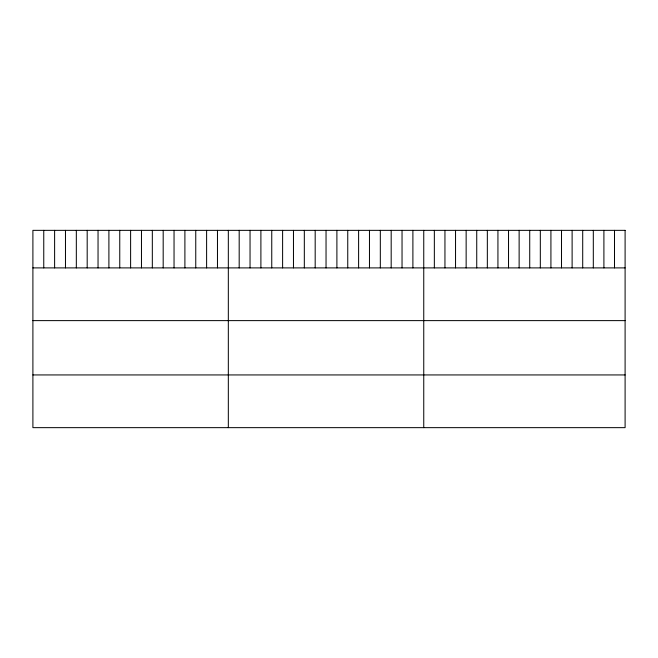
<?xml version="1.0" encoding="UTF-8"?>
<svg xmlns="http://www.w3.org/2000/svg" width="658" height="658" viewBox="0 0 658 658"><rect width="100%" height="100%" fill="white"/><g stroke="black" fill="none" stroke-linecap="round" stroke-linejoin="round"><path stroke-width="0.99" d="M32.9 267.896L625.1 267.896M32.9 320.619L625.1 320.619M32.9 374.937L625.1 374.937M614.506 230.349L614.506 267.896M603.904 230.349L603.904 267.896M593.31 230.349L593.31 267.896M582.708 230.349L582.708 267.896M572.115 230.349L572.115 267.896M561.513 230.349L561.513 267.896M550.919 230.349L550.919 267.896M540.325 230.349L540.325 267.896M529.723 230.349L529.723 267.896M519.129 230.349L519.129 267.896M508.527 230.349L508.527 267.896M497.933 230.349L497.933 267.896M487.339 230.349L487.339 267.896M476.737 230.349L476.737 267.896M466.144 230.349L466.144 267.896M455.542 230.349L455.542 267.896M444.948 230.349L444.948 267.896M434.346 230.349L434.346 267.896M423.752 230.349L423.752 427.651M412.895 230.349L412.895 267.896M402.038 230.349L402.038 267.896M391.181 230.349L391.181 267.896M380.324 230.349L380.324 267.896M369.467 230.349L369.467 267.896M358.61 230.349L358.61 267.896M347.753 230.349L347.753 267.896M336.896 230.349L336.896 267.896M326.039 230.349L326.039 267.896M315.182 230.349L315.182 267.896M304.325 230.349L304.325 267.896M293.468 230.349L293.468 267.896M282.611 230.349L282.611 267.896M271.754 230.349L271.754 267.896M260.897 230.349L260.897 267.896M250.04 230.349L250.04 267.896M239.183 230.349L239.183 267.896M228.326 230.349L228.326 427.651M217.469 230.349L217.469 267.896M206.612 230.349L206.612 267.896M195.755 230.349L195.755 267.896M184.898 230.349L184.898 267.896M174.041 230.349L174.041 267.896M163.184 230.349L163.184 267.896M152.327 230.349L152.327 267.896M141.47 230.349L141.47 267.896M130.613 230.349L130.613 267.896M119.756 230.349L119.756 267.896M108.899 230.349L108.899 267.896M98.042 230.349L98.042 267.896M87.185 230.349L87.185 267.896M76.328 230.349L76.328 267.896M65.471 230.349L65.471 267.896M54.614 230.349L54.614 267.896M43.757 230.349L43.757 267.896M625.1 230.349L32.9 230.349L32.9 427.651L625.1 427.651L625.1 230.349"/></g></svg>
